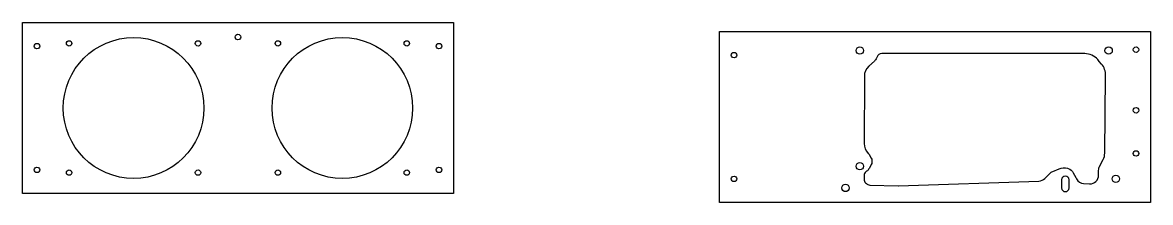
# Model space of a CAD drawing. Header units: millimetres. Extents: x 2798 to 3424, y 1486 to 1586.
import ezdxf

# ---------------------------------------------------------------- set-up
doc = ezdxf.new("R2010")
doc.units = ezdxf.units.MM

msp = doc.modelspace()

# ---------------------------------------------------------------- linework, layer by layer
msp.add_line((3423.63, 1486.15), (3403.63, 1486.15))
for points in [[(2797.92, 1491.12), (2797.92, 1585.62), (3036.92, 1585.62), (3036.92, 1491.12)], [(3184.63, 1486.15), (3184.63, 1580.65), (3423.63, 1580.65), (3423.63, 1486.15)]]:
    msp.add_lwpolyline(points, close=True)
for points in [[(3361.8, 1497.97, 0.189839), (3365, 1499.36), (3367.91, 1502.27, -0.096463), (3369.42, 1503.28), (3373, 1504.8, -0.179813), (3377.62, 1505), (3378.06, 1504.86, -0.197854), (3380.83, 1502.52), (3382.21, 1499.85), (3382.57, 1499.15, 0.267987), (3386.58, 1496.59), (3389.91, 1496.44, 0.427544), (3394.88, 1501.19), (3394.88, 1503.87, -0.121857), (3395.42, 1506.09), (3397.41, 1509.86, 0.118897), (3398.29, 1513.32), (3398.79, 1556.38, 0.181999), (3396.51, 1562.67), (3395.24, 1564.15), (3394.4, 1565.14, 0.219585), (3387.17, 1568.47), (3274.59, 1568.47, 0.299942), (3271.97, 1566.75), (3271.63, 1565.95, -0.106364), (3270.47, 1564.32), (3267.38, 1561.49, 0.209751), (3264.92, 1555.9), (3264.84, 1518.68, 0.199545), (3267.07, 1513.28), (3267.15, 1513.21, -0.063441), (3267.59, 1512.64), (3268.73, 1510.7, -0.133886), (3269.13, 1509.25), (3269.13, 1508.9, -0.127153), (3268.53, 1506.6), (3267.59, 1504.91, -0.111968), (3266.19, 1503.34), (3265.96, 1503.18, 0.242575), (3264.77, 1500.85), (3264.77, 1499, 0.202957), (3265.63, 1496.96), (3266.04, 1496.56, 0.186888), (3267.93, 1495.76), (3283.72, 1495.27, 0.016349), (3283.91, 1495.27)], [(3378.48, 1494.15), (3378.48, 1498.67, 1), (3374.38, 1498.67), (3374.38, 1494.15, 1)]]:
    msp.add_lwpolyline(points, format="xyb", close=True)
for centre, radius in [((2859.52, 1538.37), 39), ((2917.42, 1577.62), 1.55), ((2975.32, 1538.37), 39), ((2805.92, 1572.62), 1.52), ((2823.77, 1574.12), 1.5), ((2895.27, 1574.12), 1.5), ((2939.57, 1574.12), 1.5), ((3011.07, 1574.12), 1.5), ((3028.92, 1572.62), 1.52), ((3262.43, 1570.15), 2.05), ((3400.43, 1570.15), 2.05), ((3415.63, 1570.65), 1.52), ((3192.63, 1567.65), 1.52), ((3415.63, 1537.12), 1.52), ((3415.63, 1513.23), 1.52), ((3262.43, 1506.15), 2.05), ((2805.92, 1504.12), 1.52), ((2823.77, 1502.62), 1.5), ((2895.27, 1502.62), 1.5), ((2939.57, 1502.62), 1.5), ((3011.07, 1502.62), 1.5), ((3028.92, 1504.12), 1.52), ((3192.63, 1499.15), 1.52), ((3254.43, 1494.15), 2.05), ((3404.43, 1499.15), 2.05)]:
    msp.add_circle(centre, radius)

doc.saveas('drawing.dxf')
